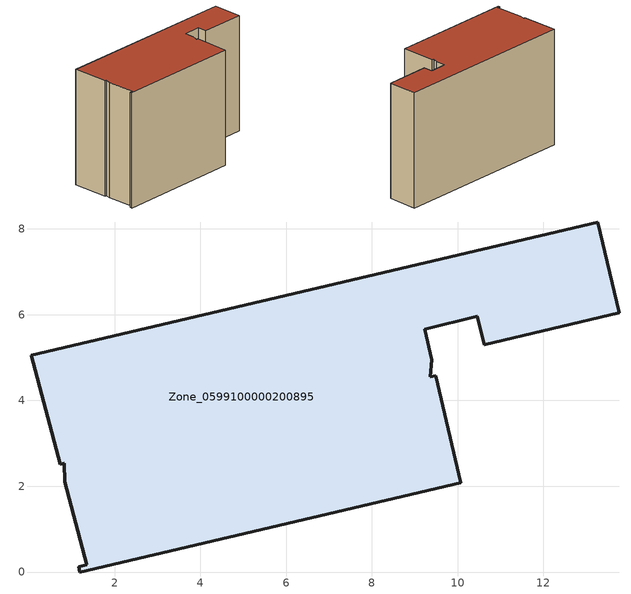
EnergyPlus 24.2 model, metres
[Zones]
Zone_0599100000200895
 floor ground (C_G): 0.73,2.51 0.06,5.05 13.27,8.16 13.77,6.04 10.62,5.3 10.46,5.96 9.23,5.66 9.4,4.95 9.36,4.55 9.48,4.58 10.07,2.08 1.19,0 1.16,0.13 1.35,0.17 0.84,2.11 0.82,2.53 z0
 wall outside (C_F): 9.23,5.66 10.46,5.96 10.62,5.3 13.77,6.04 13.27,8.16 0.06,5.05 0.73,2.51 0.82,2.53 0.84,2.11 1.35,0.17 1.16,0.13 1.19,0 10.07,2.08 9.48,4.58 9.36,4.55 9.4,4.95 9.23,5.66 z0:8.54
 roof outside (C_R): 0.06,5.05 0.73,2.51 0.82,2.53 0.84,2.11 1.35,0.17 1.16,0.13 1.19,0 10.07,2.08 9.48,4.58 9.36,4.55 9.4,4.95 9.23,5.66 10.46,5.96 10.62,5.3 13.77,6.04 13.27,8.16 z8.54
[BUILDING]
Pand.0599100000200895: North Axis=0; Terrain=City; Loads Convergence Tolerance Value=0.04; Temperature Convergence Tolerance Value=0.4; Solar Distribution=FullExterior; Maximum Number of Warmup Days=25; Minimum Number of Warmup Days=1
[Site:Location]
Rotterdam.The.Hague.AP_ZH_NLD Design_Conditions: Latitude=51.96; Longitude=4.45; Time Zone=1; Elevation=-4.5
[SITE:GROUNDTEMPERATURE:BUILDINGSURFACE]
18, 18, 18, 18, 18, 18, 18, 18, 18, 18, 18, 18
[MATERIAL] Thermal Absorptance=0.9; Solar Absorptance=0.7; Visible Absorptance=0.7
Name | Roughness | Thickness | Conductivity | Density | Specific Heat
G.TI.1975-1991 | MediumSmooth | 0.15 | 0.288461 | 540 | 1210
F.TI.1975-1991 | Rough | 0.3 | 0.230769 | 1920 | 840
R.TI.1975-1991 | MediumRough | 0.2 | 0.153846 | 1500 | 1000
[CONSTRUCTION]
C_G: G.TI.1975-1991
C_F: F.TI.1975-1991
C_R: R.TI.1975-1991
[ZONE]
Zone_0599100000200895: Type=1; Multiplier=1; Ceiling Height=Autocalculate; Volume=Autocalculate; Floor Area=autocalculate; Part of Total Floor Area=Yes
[ZONEINFILTRATION:DESIGNFLOWRATE]
Infil_Zone_0599100000200895: Zone or ZoneList or Space or SpaceList=Zone_0599100000200895; Schedule=AlwaysOn; Design Flow Rate Calculation Method=Flow/Area; Flow Rate per Floor Area=0.003; Constant Term Coefficient=1; Temperature Term Coefficient=0; Velocity Term Coefficient=0; Velocity Squared Term Coefficient=0
[HVACTEMPLATE:ZONE:IDEALLOADSAIRSYSTEM]
Zone_0599100000200895: Maximum Heating Supply Air Temperature=50; Minimum Cooling Supply Air Temperature=13; Maximum Heating Supply Air Humidity Ratio=0.0156; Minimum Cooling Supply Air Humidity Ratio=0.0077; Heating Limit=NoLimit; Cooling Limit=NoLimit; Dehumidification Control Type=ConstantSensibleHeatRatio; Cooling Sensible Heat Ratio=0.7; Dehumidification Setpoint=60; Humidification Control Type=None; Humidification Setpoint=30; Outdoor Air Method=None; Outdoor Air Flow Rate per Person=0.00944; Outdoor Air Flow Rate per Zone Floor Area=0; Outdoor Air Flow Rate per Zone=0; Demand Controlled Ventilation Type=None; Outdoor Air Economizer Type=NoEconomizer; Heat Recovery Type=None; Sensible Heat Recovery Effectiveness=0.7; Latent Heat Recovery Effectiveness=0.65
[ZONECONTROL:THERMOSTAT]
ThermostatControl_Zone_0599100000200895: Zone or ZoneList=Zone_0599100000200895; Control Type Schedule=DualSetpointControlType; Control 1=Thermostat_Zone_0599100000200895; Temperature Difference Between Cutout And Setpoint=0
[THERMOSTATSETPOINT:DUALSETPOINT]
Thermostat_Zone_0599100000200895: Heating Setpoint Temperature Schedule=HeatingSetpoint_Zone_0599100000200895; Cooling Setpoint Temperature Schedule=CoolingSetpoint_Zone_0599100000200895
[SCHEDULE:COMPACT]
HeatingSetpoint_Zone_0599100000200895: Through: 12/31, For: AllDays, Until: 24:00, 21
CoolingSetpoint_Zone_0599100000200895: Through: 12/31, For: AllDays, Until: 24:00, 24
DualSetpointControlType: Through: 12/31, For: AllDays, Until: 24:00, 4
AlwaysOn: Through: 12/31, For: AllDays, Until: 24:00, 1
